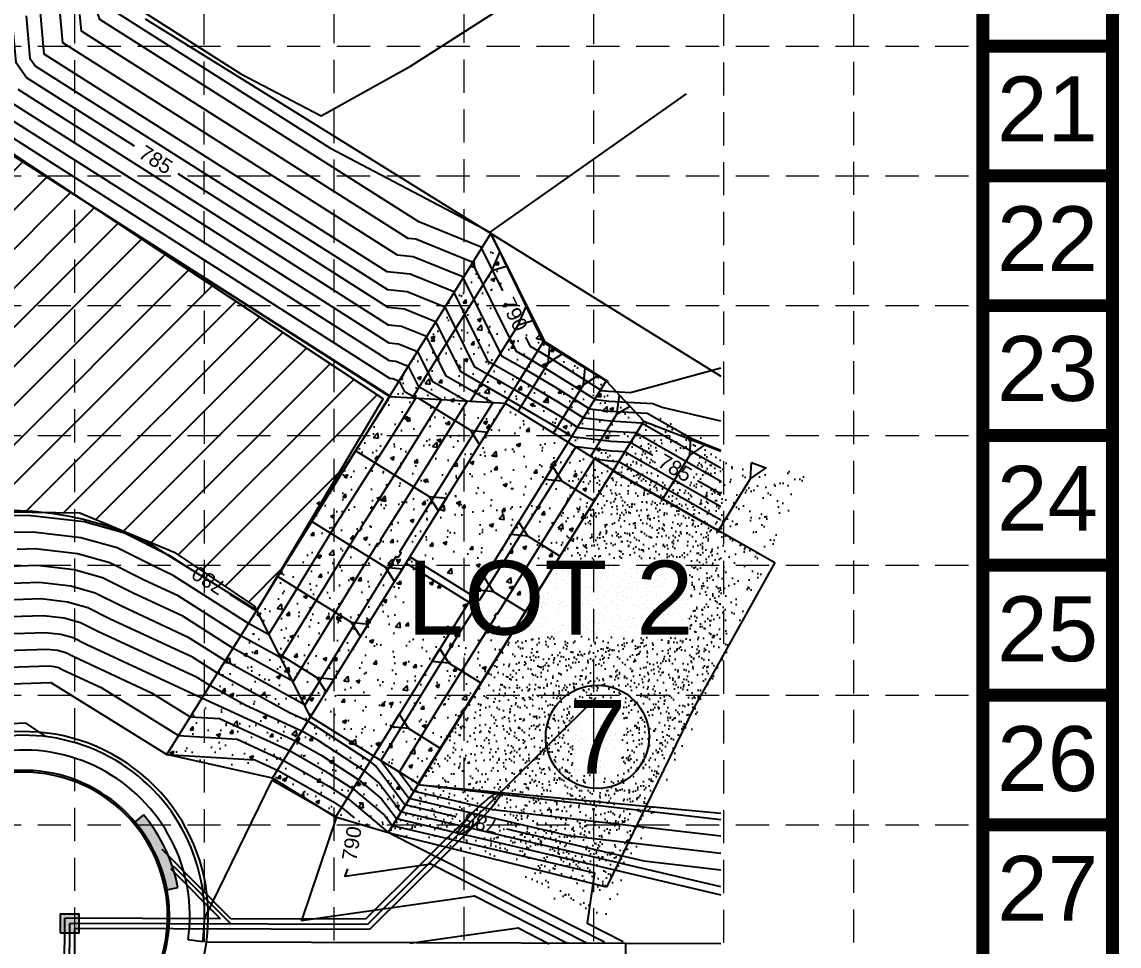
# Model space of a CAD drawing. Extents: x -1498 to -89, y 689 to 2942.
# Drawn here: x -385.8 to -88.8, y 1958.2 to 2208.5 of the extents above; entities that cross this region are included whole.
import ezdxf
from ezdxf.enums import TextEntityAlignment as Align

# ---------------------------------------------------------------- set-up
doc = ezdxf.new("R2010")
doc.units = 0
doc.header["$LTSCALE"] = 40
doc.header["$MEASUREMENT"] = 0
for name, pattern in [('DASHED', [0.75, 0.5, -0.25]), ('HIDDEN', [0.375, 0.25, -0.125]), ('PHANTOM2', [1.25, 0.625, -0.125, 0.125, -0.125, 0.125, -0.125])]:
    doc.linetypes.add(name, pattern=pattern)
for name, color, linetype in [('-HATCH', 2, 'CONTINUOUS'), ('BASE', 7, 'CONTINUOUS'), ('CONT-PROP-MAJ', 5, 'CONTINUOUS'), ('CONT-PROP-MIN', 3, 'CONTINUOUS'), ('CONT-PROP-TEXT', 4, 'CONTINUOUS'), ('CTRL-LOTS', 2, 'PHANTOM2'), ('CTRL-LOTS-TEXT', 2, 'CONTINUOUS'), ('CTRL-ROW', 3, 'PHANTOM2'), ('FEAT-PVMT-BC', 115, 'CONTINUOUS'), ('FEAT-PVMT-FC', 115, 'CONTINUOUS'), ('FEAT-PVMT-SWLK', 115, 'CONTINUOUS'), ('GRAD-CHAN', 1, 'CONTINUOUS'), ('GRAD-CHAN-SLOPE', 1, 'CONTINUOUS'), ('GRID', 254, 'DASHED'), ('SODDED LOT', 2, 'CONTINUOUS'), ('UTIL-STRM-AG', 1, 'CONTINUOUS'), ('UTIL-STRM-CL', 2, 'CONTINUOUS'), ('UTIL-STRM-UG', 1, 'CONTINUOUS')]:
    doc.layers.add(name, color=color, linetype=linetype)
doc.styles.get("Standard").update_dxf_attribs({"font": 'ARIAL.TTF'})
pattern_1 = [(45, (0, 0), (-5.303300858899106, 5.303300858899107), [])]

msp = doc.modelspace()

# ---------------------------------------------------------------- hatches: boundary and pattern name
at = {"layer": '-HATCH'}
h = msp.add_hatch(dxfattribs=at)
h.set_pattern_fill('AR-CONC', color=1, scale=1.5, style=0)
h.set_pattern_definition([(50, (0, 0), (10.7589027390113, -0.9412820247389266), [1.125, -12.375]), (355, (0, 0), (-2.081270004195, 11.28288200550018), [0.8999999999999999, -9.899999999999999]), (100.4514, (0.8965752, -0.0784401), (8.677640725710324, 10.3415931309143), [0.9561028500000002, -10.51713168]), (46.18420000000001, (0, 3), (16.00861572938467, -2.482785214935271), [1.6875, -18.5625]), (96.6356, (1.334051175, 2.793100395), (14.01994058323055, 14.61176806350663), [1.43415432, -15.775695]), (351.1842, (0, 3), (14.01992917700441, 14.61177901387987), [1.35, -14.85]), (21, (1.5, 2.25), (8.953605781776925, -6.039283359980082), [1.125, -12.375]), (326.0000000000001, (1.5, 2.25), (3.649729978823726, 10.8772506757028), [0.8999999999999999, -9.899999999999999]), (71.4514, (2.246133495, 1.74672591), (12.60333942872235, 4.837957450649286), [0.9561028500000002, -10.51713168]), (37.50000000000001, (0, 0), (0.18239782975936, 4.993407807469673), [0, -9.78, 0, -10.05, 0, -9.9375]), (7.499999999999999, (0, 0), (3.946043061632229, 5.916175678235404), [0, -5.73, 0, -9.555, 0, -3.7875]), (327.5, (-3.345, 0), (8.007336542586136, -0.338323076015697), [0, -3.75, 0, -11.7, 0, -15.525]), (317.5, (-4.845, 0), (8.747792540135794, 1.501574734984765), [0, -4.875, 0, -7.77, 0, -11.025])])
h.paths.add_polyline_path([(-322.2388333521567, 2049.168625104623), (-286.3181192085522, 2107.0541578252), (-258.8997893897049, 2151.238263450921), (-244.6755481697187, 2121.815806692237), (-227.6816613906058, 2111.270295223432), (-217.4902697482517, 2100.383327374795), (-286.6931607791532, 1988.864213442014), (-300.9729660986795, 1993.162782108524), (-317.9668528777925, 2003.708293577329), (-346.5868, 2010.1209)])
h = msp.add_hatch(dxfattribs=at)
h.set_pattern_fill('AR-SAND', color=1, scale=3, style=0)
h.set_pattern_definition([(37.50000000000001, (0, 0), (-0.1889800743288245, 5.780471307039476), [0, -4.56, 0, -5.1, 0, -4.875]), (7.499999999999999, (0, 0), (5.309330115803181, 8.466438195689221), [0, -2.46, 0, -4.11, 0, -1.575]), (327.5, (-3.69, 0), (9.342425585254485, 0.01697716061089349), [0, -1.5, 0, -5.4, 0, -7.050000000000001]), (317.5, (-3.69, 0), (9.01837981371688, 2.633026694802747), [0, -0.75, 0, -3.54, 0, -4.050000000000001])])
edge = h.paths.add_edge_path()
edge.add_line((-196.5678974603871, 2034.62576790566), (-203.8343384216478, 2022.916039520428))
edge.add_line((-203.8343384216478, 2022.916039520428), (-216.9396686689354, 1996.019513511018))
edge.add_line((-216.9396686689354, 1996.019513511018), (-227.5848933531011, 1974.171947887639))
edge.add_line((-227.5848933531011, 1974.171947887639), (-286.6931607791532, 1988.864213442014))
edge.add_line((-286.6931607791532, 1988.864213442014), (-217.4902697482517, 2100.383327374795))
edge.add_line((-217.4902697482517, 2100.383327374795), (-196.5678974603869, 2092.226885553333))
h = msp.add_hatch(dxfattribs=at)
h.set_pattern_fill('AR-SAND', color=1, scale=3, style=0)
h.set_pattern_definition([(37.50000000000001, (1.517951787850507, 2.124402112017378), (-0.1889800743288245, 5.780471307039476), [0, -4.56, 0, -5.1, 0, -4.875]), (7.499999999999999, (1.517951787850507, 2.124402112017378), (5.309330115803181, 8.466438195689221), [0, -2.46, 0, -4.11, 0, -1.575]), (327.5, (-2.172048212149493, 2.124402112017378), (9.342425585254485, 0.01697716061089349), [0, -1.5, 0, -5.4, 0, -7.050000000000001]), (317.5, (-2.172048212149493, 2.124402112017378), (9.01837981371688, 2.633026694802747), [0, -0.75, 0, -3.54, 0, -4.050000000000001])])
edge = h.paths.add_edge_path()
edge.add_line((-195.0499456725366, 2036.750170017677), (-202.3163866337973, 2025.040441632445))
edge.add_line((-202.3163866337973, 2025.040441632445), (-215.4217168810849, 1998.143915623036))
edge.add_line((-215.4217168810849, 1998.143915623036), (-226.0669415652506, 1976.296349999657))
edge.add_line((-226.0669415652506, 1976.296349999657), (-285.1752089913027, 1990.988615554031))
edge.add_line((-285.1752089913027, 1990.988615554031), (-215.9723179604012, 2102.507729486813))
edge.add_line((-215.9723179604012, 2102.507729486813), (-195.0499456725364, 2094.35128766535))
h = msp.add_hatch(dxfattribs=at)
h.set_pattern_fill('AR-SAND', color=1, scale=3, angle=-172.2226202123904, style=0)
h.set_pattern_definition([(225.2773797876096, (-726.6837421215981, 4018.013414174326), (0.9694806235019127, -5.701725117949334), [0, -4.56, 0, -5.1, 0, -4.875]), (195.2773797876096, (-726.6837421215981, 4018.013414174326), (-4.114775594834618, -9.107040342732288), [0, -2.46, 0, -4.11, 0, -1.575]), (155.2773797876096, (-723.0276851645094, 4018.512761274571), (-9.254190395970639, -1.281079293066913), [0, -1.5, 0, -5.4, 0, -7.050000000000001]), (145.2773797876096, (-723.0276851645094, 4018.512761274571), (-8.579110031081244, -3.829213380656814), [0, -0.75, 0, -3.54, 0, -4.050000000000001])])
edge = h.paths.add_edge_path()
edge.add_line((-256.5894585610839, 2028.703906254198), (-250.9744712668112, 2041.289247758684))
edge.add_line((-250.9744712668112, 2041.289247758684), (-241.6294491648948, 2069.711833041871))
edge.add_line((-241.6294491648948, 2069.711833041871), (-234.0386553370184, 2092.798989239785))
edge.add_line((-234.0386553370183, 2092.798989239785), (-173.4858822895692, 2086.240664644732))
edge.add_line((-173.4858822895693, 2086.240664644732), (-226.9609405659717, 1966.382535835198))
edge.add_line((-226.9609405659716, 1966.382535835198), (-248.7946208732112, 1971.632641508436))
at = {"layer": 'GRAD-CHAN', "linetype": 'Continuous'}
h = msp.add_hatch(dxfattribs=at)
h.set_pattern_fill('ANSI31', color=5, scale=60, style=0)
h.set_pattern_definition(pattern_1)
h.paths.add_polyline_path([(-322.1609258969011, 2049.157935415402), (-288.0052957986627, 2106.420015608302), (-401.5015971480725, 2181.465346109215), (-410.3962903973079, 2199.604265610892), (-412.5310220323763, 2234.459446046126), (-427.0760719928867, 2291.524381337052), (-462.7201622363373, 2334.417650956658), (-517.2038664520005, 2356.908660349849), (-665.2751738983243, 2364.295993388837), (-681.7680828931316, 2319.633176108481), (-609.325904456271, 2309.79507062868), (-510.209555187037, 2308.299763438199), (-474.0028280182578, 2276.775746051088), (-461.0988064569256, 2243.066689690415), (-477.2815587954874, 2189.006883939697), (-488.3109767649858, 2160.553676164262), (-498.9846141959124, 2133.167462314916), (-500.0519765560448, 2110.404897915221), (-482.9741649643274, 2081.951690139786), (-436.7217545364583, 2071.637401866028), (-396.1619433626247, 2075.90538667365), (-370.1894385216729, 2075.54972203162), (-344.5727142192927, 2064.879769115832), (-322.8696588188668, 2050.297500586085)])
at = {"layer": 'SODDED LOT', "linetype": 'Continuous'}
h = msp.add_hatch(dxfattribs=at)
h.set_pattern_fill('ANSI31', color=256, scale=60, style=0)
h.set_pattern_definition(pattern_1)
h.paths.add_polyline_path([(-875.380988619976, 1198.25064252826), (-875.035203375317, 1052.724119267622), (-815.9054664425148, 1053.415455322261), (-816.251251687172, 1197.904974500941)])
h.paths.add_polyline_path([(-360.0689778574779, 1463.810326588778), (-223.944822537007, 1463.306339446583), (-223.4406607028432, 1408.875450499058), (-360.283727725011, 1409.180164674686)])
h.paths.add_polyline_path([(-735.3661224161187, 2022.023952424515), (-629.45047553728, 1959.742119428206), (-608.6827025416169, 1993.420441332768), (-598.9910766772955, 2009.106235350045), (-598.6840660337857, 2013.789273437915), (-599.3994925073166, 2021.417824315864), (-602.3406685050722, 2027.616013036723), (-606.394736518545, 2032.065998478578), (-609.2564309102672, 2033.814207926261), (-694.791993292918, 2087.026363544829), (-700.5921031056314, 2077.72938272875)])
h.paths.add_polyline_path([(-915.7014782504612, 1518.725098957657), (-791.7794863190866, 1517.605712184128), (-791.032968849735, 1743.722673208436), (-915.7014782504612, 1742.976411246965)])
h.paths.add_polyline_path([(-1077.910024363673, 1352.130394424815), (-953.2010495085287, 1352.461812806493), (-953.7072012584449, 1297.393983204874), (-1077.962084240506, 1297.812811750503)])
h.paths.add_polyline_path([(-1070.216757014938, 2354.027174105138), (-1064.554365475604, 2363.546992236851), (-968.2710495726496, 2520.795748989505), (-874.5732438584528, 2461.982532657868), (-977.0305666921722, 2295.495810829327)])
edge = h.paths.add_edge_path()
edge.add_line((-1356.955668666578, 2233.538252885843), (-1160.325030770842, 2150.053570213011))
edge.add_line((-1160.325030770842, 2150.053570213011), (-1137.265334925411, 2197.403094675179))
edge.add_line((-1137.265334925411, 2197.403094675179), (-1106.373572231965, 2253.534675745553))
edge.add_line((-1106.373572231965, 2253.534675745553), (-1084.871957415267, 2287.489268052562))
edge.add_line((-1084.871957415267, 2287.489268052562), (-1075.835048340447, 2304.62232023533))
edge.add_line((-1075.835048340447, 2304.62232023533), (-1074.135131177994, 2311.013563895568))
edge.add_line((-1074.135131177994, 2311.013563895568), (-1075.745352600381, 2319.27652010105))
edge.add_line((-1075.745352600381, 2319.27652010105), (-1078.536410734121, 2323.998211123804))
edge.add_line((-1078.536410734121, 2323.998211123804), (-1083.367075001283, 2328.397971191284))
edge.add_line((-1083.367075001283, 2328.397971191284), (-1131.040464367745, 2357.781850863873))
edge.add_line((-1131.040464367745, 2357.781850863873), (-1136.779933510847, 2348.16310564682))
edge.add_line((-1136.779933510847, 2348.16310564682), (-1204.166946630341, 2239.507614504957))
edge.add_line((-1204.166946630341, 2239.507614504957), (-1202.490298829538, 2242.263983297362))
edge.add_line((-1202.490298829538, 2242.263983297362), (-1259.929527565697, 2271.908427918804))
edge.add_line((-1259.929527565697, 2271.908427918804), (-1186.100432506724, 2392.422986162896))
edge.add_line((-1186.100432506724, 2392.422986162896), (-1263.124354558571, 2440.197822451028))
edge.add_line((-1263.124354558571, 2440.197822451028), (-1268.333781460333, 2442.213684658317))
edge.add_line((-1268.333781460333, 2442.213684658317), (-1276.904141559417, 2442.045693056704))
edge.add_line((-1276.904141559417, 2442.045693056704), (-1279.760924424976, 2441.037768121737))
edge.add_line((-1279.760924424976, 2441.037768121737), (-1285.138401437325, 2439.861851585157))
edge.add_arc((-1296.388269308244, 2477.442215824039), 39.22809329345707, 77.11254644512252, 286.665330944243, ccw=False)
edge.add_line((-1287.638966378536, 2515.682155699572), (-1242.592829422001, 2722.583025432946))
edge.add_line((-1242.592829422001, 2722.583025432946), (-1353.538672756116, 2823.752381960453))
edge.add_line((-1353.538672756116, 2823.752381960453), (-1356.598898626875, 2240.244598775067))
edge.add_line((-1356.598898626875, 2240.244598775067), (-1356.955668666578, 2233.538252885843))
h.paths.add_polyline_path([(-995.8969464311285, 1052.969601799336), (-995.2785082212831, 1198.376242976263), (-1154.555494345805, 1198.178092709049), (-1154.761191822028, 1194.271302525272), (-1166.485614397085, 1194.271302525272), (-1166.485614397085, 1198.383713245037), (-1171.216518321391, 1197.972472173061), (-1178.621420422185, 1194.888164133237), (-1181.089709620046, 1192.215090996712), (-1180.731179712655, 1052.988663013634)])
h.paths.add_polyline_path([(-480.1734832041657, 1197.724078025441), (-425.4683527011566, 1197.447881647126), (-425.9424127461753, 1052.476810807288), (-480.7358471984644, 1052.262011278784), (-480.2790982702445, 1196.203751871805)])
h.paths.add_polyline_path([(-353.5970126745124, 1243.741513536016), (-224.2705936001166, 1244.084374814952), (-224.04602068026, 1129.818329364937), (-353.3579467266391, 1204.39563874074), (-348.6809200588687, 1218.745408190008), (-348.6809200588687, 1228.693566968466), (-350.9114430804166, 1238.727482705233)])
at = {"layer": 'UTIL-STRM-AG'}
h = msp.add_hatch(color=5, dxfattribs=at)
edge = h.paths.add_edge_path()
edge.add_arc((-385.3763448869192, 1966.312821694646), 42.50000000000131, 10.47268055599857, 40.18701164584471)
edge.add_line((-352.9087959674231, 1993.737414073754), (-355.5825941137344, 1991.478918230769))
edge.add_arc((-385.3763448869195, 1966.312821694646), 39.00000000000162, 10.472680555998409, 40.18701164584462, ccw=False)
edge.add_line((-347.0260190438714, 1973.401722013607), (-343.58432313488, 1974.037905375565))
msp.add_hatch(color=5, dxfattribs=at).paths.add_polyline_path([(-375.4601269224867, 1961.832958824157), (-370.2933851840516, 1961.832958824157), (-370.2933851840516, 1966.876027573498), (-375.4601269224867, 1966.876027573498)])

# ---------------------------------------------------------------- linework, layer by layer
at = {"layer": 'BASE', "const_width": 3.515359935737635}
for points in [[(-90.55132410138094, 690.3632375938319), (-90.55132410138094, 2940.193596465805), (-1496.69529839646, 2940.193596465805), (-1496.69529839646, 690.3632375938319)], [(-125.7049234587437, 725.5168369510991), (-125.7049234587437, 2905.039997108538), (-1461.541699039002, 2905.039997108538), (-1461.541699039002, 725.5168369510991)]]:
    msp.add_lwpolyline(points, close=True, dxfattribs=at)
for points in [[(-90.55132410138094, 2201.968009960903), (-125.7049234587437, 2201.968009960903)], [(-90.55132410138094, 2166.814410603636), (-125.7049234587437, 2166.814410603636)], [(-90.55132410138094, 2131.660811246177), (-125.7049234587437, 2131.660811246177)], [(-90.55132410138094, 2096.50721188891), (-125.7049234587437, 2096.50721188891)], [(-90.55132410138094, 2061.353612531452), (-125.7049234587437, 2061.353612531452)], [(-90.55132410138094, 2026.200013174089), (-125.7049234587437, 2026.200013174089)], [(-90.55132410138094, 1991.046413816727), (-125.7049234587437, 1991.046413816727)]]:
    msp.add_lwpolyline(points, dxfattribs=at)
at = {"layer": 'CONT-PROP-MAJ', "color": 35}
for points in [[(-427.1588, 2303.3059), (-417.8036, 2287.2719), (-417.1033, 2286.0716), (-416.5979, 2284.9065), (-416.1285, 2283.5401), (-415.629, 2282.0859), (-408.8241, 2262.2769), (-408.5836, 2261.5771), (-406.1782, 2241.8649), (-399.2112, 2225.987), (-388.3939, 2207.1625), (-387.5157, 2197.5694), (-384.4827, 2193.372), (-355.4741, 2174.9572)], [(-255.6214, 2135.6448), (-261.4928, 2147.5186), (-278.3841, 2154.3399), (-364.7019, 2209.1348), (-370.9656, 2228.4402)], [(-402.5449, 2186.1296), (-396.2548, 2177.4244), (-396.1224, 2177.3403), (-286.1776, 2107.2032), (-286.1687, 2107.2023), (-286.1518, 2107.1955), (-286.1385, 2107.1686), (-286.1071, 2107.1506), (-286.1647, 2107.0583), (-286.7651, 2106.1131), (-304.8524, 2077.6991), (-304.8556, 2077.6966), (-322.2813, 2049.0483), (-322.3379, 2048.956), (-322.3919, 2048.9859), (-329.4278, 2053.4769)], [(-343.6545, 2167.4541), (-318.1486, 2151.2628), (-286.7358, 2131.2236), (-282.2764, 2130.7711), (-273.8223, 2127.3571), (-267.1568, 2113.8773), (-254.0893, 2106.3668), (-238.4893, 2097.2101), (-236.9284, 2096.2269), (-226.2823, 2094.9466), (-221.1638, 2094.6718), (-215.0485, 2091.1905)], [(-196.5678974603871, 2114.730865038338), (-221.035, 2108.0957), (-227.0546, 2108.4189), (-228.8289, 2108.6322), (-243.3972, 2117.8081), (-245.9972, 2119.3342), (-248.1751, 2120.586), (-249.4159, 2123.0952)], [(-487.966, 2089.7316), (-484.1335, 2086.0004), (-472.2493, 2079.8371), (-472.225, 2079.824), (-460.5937, 2075.5571), (-460.5687, 2075.5484), (-448.4317, 2072.2296), (-437.8118, 2071.9925), (-437.778, 2071.99), (-423.3653, 2072.7012), (-423.3396, 2072.7045), (-402.0998, 2075.075), (-383.3886, 2074.838), (-383.3644, 2074.8388), (-368.9517, 2073.1794), (-358.0789, 2070.0977), (-346.1948, 2064.1714), (-346.1501, 2064.1507), (-341.2287, 2061.0094)], [(-196.5678974603869, 2080.669719790467), (-202.8819, 2084.2642)], [(-268.3032, 1993.2011), (-282.1757, 1996.4568), (-290.1199, 2007.0328), (-291.5373, 2008.2182), (-306.9424, 2018.2518), (-308.2814, 2019.0167), (-313.3918, 2021.3556), (-332.8915, 2032.1478), (-339.6795, 2036.4806), (-362.0757, 2046.8859), (-368.0177, 2049.849), (-373.4542, 2051.3899), (-380.6605, 2052.2195), (-392.7715, 2051.8307), (-402.1271, 2051.9492), (-405.1833, 2051.6081)], [(-438.3972, 2026.2635), (-427.8756, 2025.4618), (-402.1545, 2028.8234), (-377.9566, 2029.6003), (-346.5868, 2010.1209), (-322.8145, 2008.6943), (-316.4266, 2005.7707), (-301.6979, 1997.3565), (-299.1304, 1995.6842), (-295.9098, 1992.9907)], [(-293.6819, 1991.0007), (-293.6484, 1991.0994), (-293.6636, 1991.1121)], [(-254.6735, 1990.0024), (-217.4202, 1981.2594), (-196.567897460387, 1978.854115907902)], [(-297.7167, 1979.0998), (-298.3657, 1977.1856), (-275.0942, 1980.4793), (-233.1078, 1959.1821)]]:
    msp.add_lwpolyline(points, dxfattribs=at)
at = {"layer": 'CONT-PROP-MIN', "color": 35}
for points in [[(-196.5678974603871, 2087.642196519389), (-218.0603, 2099.8775), (-226.5912, 2100.3355), (-233.6886, 2101.1891), (-240.4524, 2105.4493), (-250.8525, 2111.5538), (-259.5642, 2116.5608), (-268.8905, 2135.4217), (-280.7195, 2140.1986), (-286.9591, 2140.8318), (-379.7739, 2199.751), (-381.0027, 2213.1737)], [(-355.3482, 2212.7436), (-326.5756, 2194.4786), (-304.8491, 2183.0495), (-280.608204686132, 2196.540069910843), (-252.6253324057725, 2214.464225868161)], [(-384.6983, 2210.1681), (-383.6448, 2198.6602), (-382.1283, 2196.5615), (-302.5539, 2146.0473), (-286.8475, 2136.0277), (-281.4979, 2135.4849), (-271.3564, 2131.3894), (-263.3605, 2115.219), (-252.4709, 2108.9603), (-239.4708, 2101.3297), (-235.3085, 2098.708), (-226.4368, 2097.6411), (-219.6121, 2097.2747), (-196.5678974603869, 2084.15595065048)], [(-196.567897460387, 2092.449352628546), (-204.2607, 2095.5078), (-216.5086, 2102.4804), (-226.7457, 2103.03), (-232.0687, 2103.6701), (-241.434, 2109.5689), (-249.234, 2114.1473), (-255.7678, 2117.9025), (-266.4246, 2139.454), (-279.941, 2144.9124), (-284.1008, 2145.3345), (-312.8734, 2163.5995), (-374.7499, 2202.8789), (-375.5691, 2211.8274)], [(-196.5678974603871, 2100.39111594606), (-212.5294, 2104.0924), (-214.8068, 2104.9978), (-214.9568, 2105.0832), (-226.9001, 2105.7244), (-230.4488, 2106.1512), (-242.4156, 2113.6885), (-247.6156, 2116.7407), (-251.9715, 2119.2442), (-263.9587, 2143.4863), (-279.1626, 2149.6261), (-281.2424, 2149.8372), (-338.7876, 2186.3671), (-369.7259, 2206.0069), (-370.1355, 2210.4811)], [(-360.025, 2210.9392), (-302.4798, 2174.4093), (-259.0269, 2151.5509), (-205.8731, 2189.0611)], [(-390.8949, 2056.4322), (-381.2013, 2056.7434), (-372.5537, 2055.7478), (-366.03, 2053.8987), (-358.8995, 2050.343), (-340.9736, 2042.0146), (-330.7916, 2035.5155), (-309.1192, 2023.5207), (-286.4488, 2060.5358), (-284.5126, 2063.7189), (-284.5006, 2063.7282), (-283.9707, 2063.5403), (-283.1243, 2064.6781), (-283.53, 2065.0285), (-283.5297, 2065.0294), (-281.4564, 2068.2933), (-258.3661, 2105.3013), (-270.9532, 2112.5356), (-276.2882, 2123.3248), (-283.0549, 2126.0574), (-286.6242, 2126.4196), (-333.7434, 2156.4783), (-386.8371, 2190.1825)], [(-389.1915, 2186.9929), (-349.3381, 2161.6938), (-286.5125, 2121.6155), (-283.8333, 2121.3436), (-278.7541, 2119.2924), (-274.7495, 2111.1938), (-265.3014, 2105.7636), (-282.6335, 2077.9846), (-288.8534, 2068.1927), (-288.8542, 2068.1901), (-288.5581, 2067.9344), (-289.1758, 2067.1041), (-289.5625, 2067.2412), (-289.5983, 2067.2133), (-295.4069, 2057.6639), (-312.4239, 2029.8795), (-328.6916, 2038.8831), (-342.2677, 2047.5486), (-355.7233, 2053.8001), (-364.0422, 2057.9485), (-371.6532, 2060.1057), (-381.7421, 2061.2672), (-389.0183, 2061.0336)], [(-391.5459, 2183.8034), (-364.9329, 2166.9093), (-286.4009, 2116.8114), (-284.6118, 2116.6299), (-281.22, 2115.2601), (-278.5459, 2109.8521), (-272.2366, 2106.2259), (-283.8106, 2087.6758), (-294.1771, 2071.3561), (-294.1784, 2071.3518), (-293.9919, 2071.1907), (-294.3809, 2070.6679), (-294.6244, 2070.7542), (-294.6841, 2070.7077), (-304.365, 2054.792), (-315.7285, 2036.2384), (-326.5917, 2042.2507), (-343.5618, 2053.0826), (-352.5471, 2057.2572), (-362.0544, 2061.9982), (-370.7527, 2064.4636), (-382.2828, 2065.7911), (-387.1418, 2065.6351)], [(-393.9003, 2180.6139), (-380.5276, 2172.1248), (-286.2893, 2112.0073), (-285.3903, 2111.9161), (-283.6859, 2111.2278), (-282.3422, 2108.5104), (-279.1719, 2106.6882), (-284.9877, 2097.367), (-299.5008, 2074.5194), (-299.5026, 2074.5134), (-299.4258, 2074.447), (-299.586, 2074.2316), (-299.6863, 2074.2672), (-299.7699, 2074.2021), (-313.3232, 2051.9202), (-319.0332, 2042.5972), (-324.4918, 2045.6183), (-344.856, 2058.6167), (-349.3709, 2060.7143), (-360.0666, 2066.048), (-369.8522, 2068.8215), (-382.8236, 2070.3149), (-385.2652, 2070.2365), (-402.1052, 2070.4499)], [(-379.3597, 2015.0125), (-384.6784, 2018.5511), (-388.8781, 2018.4163), (-402.0264, 2016.8714), (-407.5741, 2016.1463), (-420.7415, 2010.0398), (-423.2283, 2010.3295), (-432.4405, 2011.3197), (-439.9755, 2012.6474), (-452.2777, 2013.5848), (-460.7859, 2015.3938), (-467.7792, 2017.3465), (-474.7319, 2019.6784), (-485.8642, 2023.5711), (-492.0942, 2026.1062), (-498.2901000000001, 2028.9987), (-510.1839000000001, 2035.4101), (-515.6993, 2038.4379), (-521.181, 2041.8072), (-529.9352, 2050.4931), (-534.8404, 2054.0281), (-541.0357, 2064.572), (-554.9193, 2115.2492)], [(-196.5678974603869, 2077.183519325876), (-222.7155, 2092.069), (-226.1279, 2092.2522), (-235.8867, 2093.4258), (-257.528, 2058.9865), (-261.9403, 2051.9143), (-262.4292, 2052.1511), (-263.2691, 2050.6585), (-262.8584, 2050.3153), (-267.2708, 2043.2431), (-288.6496, 2008.4347), (-281.0395, 1998.3035), (-237.8692, 1988.1719), (-196.5678974603869, 1983.407847417094)], [(-196.567897460387, 1987.961589288208), (-258.3181, 1995.0844), (-279.9033, 2000.1502), (-283.7083, 2005.2158), (-273.0189, 2022.62), (-257.5757, 2047.3727), (-257.7811, 2047.5443), (-257.3611, 2048.2906), (-257.1167, 2048.1722), (-241.6735, 2072.9249), (-230.8529, 2090.1446), (-225.9734, 2089.5577), (-224.2673, 2089.4661), (-196.5678974603869, 2073.697228043231)], [(-196.5678974603871, 2070.211053966492), (-225.819, 2086.8633), (-252.293, 2044.4301), (-278.7671, 2001.9969), (-196.5678974603873, 1992.51531915344)], [(-196.5678974603871, 1974.300368217223), (-196.9713, 1974.3469), (-283.312, 1994.6102), (-289.2762, 2002.5503), (-293.0559, 2005.7114), (-305.8935, 2014.0727), (-309.9104, 2016.3675), (-325.2415, 2023.3841), (-334.9914, 2028.7802), (-338.3854, 2030.9466), (-365.2519, 2043.4288), (-370.0055, 2045.7993), (-374.3546, 2047.0319), (-380.1197, 2047.6957), (-394.6481, 2047.2292)], [(-396.5247, 2042.6278), (-379.5789, 2043.1718), (-375.2551, 2042.674), (-371.9933, 2041.7495), (-368.428, 2039.9716), (-337.0913, 2025.4126), (-311.5395, 2013.7183), (-304.8446, 2009.8936), (-294.5745, 2003.2046), (-288.4325, 1998.0678), (-284.4482, 1992.7635), (-196.5678974603856, 1972.138977220705)], [(-398.4013, 2038.0263), (-379.0382, 2038.648), (-376.1556, 2038.3161), (-373.9811, 2037.6998), (-371.6042, 2036.5145), (-350.7131, 2026.8085), (-340.2565, 2020.3154), (-332.3324, 2019.8398), (-332.3324, 2019.8398), (-313.1685, 2011.0691), (-303.7957, 2005.7146), (-296.0931, 2000.6978), (-287.5888, 1993.5853), (-285.5844, 1990.9168), (-230.7939, 1978.058), (-232.7541, 1964.3965), (-223.0918, 1959.4955)], [(-400.2779, 2033.4249), (-378.4974, 2034.1241), (-377.0561, 2033.9582), (-375.9688, 2033.65), (-374.7804, 2033.0574), (-364.3348, 2028.2044), (-343.4216, 2015.2181), (-327.5734, 2014.267), (-314.7975, 2008.4199), (-302.7468, 2001.5355), (-297.6118, 1998.191), (-286.7452, 1989.1028), (-286.7206, 1989.0701), (-286.0495, 1988.9126), (-286.0735, 1988.7453), (-228.0998, 1959.3388)], [(-336.346, 1965.7492), (-318.0556, 2003.1215), (-300.649, 1993.1774), (-310.1427, 1965.1751), (-263.3076, 1971.8038), (-238.1157, 1959.0255)], [(-280.8294, 1958.9802), (-251.521, 1963.1283), (-243.1237, 1958.8688)]]:
    msp.add_lwpolyline(points, dxfattribs=at)
for points in [[(-244.3788, 2121.9277), (-259.0269, 2151.5509), (-244.3788, 2121.9277), (-227.209, 2111.1133)], [(-305.1796, 2078.4658), (-305.87, 2078.1103), (-305.7557, 2078.0533), (-305.5272, 2077.9075), (-305.3595, 2078.1832)]]:
    msp.add_lwpolyline(points, close=True, dxfattribs=at)
at = {"layer": 'CTRL-LOTS', "color": 7, "linetype": 'Continuous'}
for p, q in [((-352.4708036148898, 2209.303508705383), (-196.5678974603871, 2112.558372866874)), ((-222.3266047505944, 1958.870623639187), (-335.8797555868422, 1959.235558970993)), ((-224.7943749069627, 1032.055756831691), (-222.3266047505944, 1958.870623639188)), ((-196.567897460387, 1958.787840710465), (-222.3266047505944, 1958.870623639187))]:
    msp.add_line(p, q, dxfattribs=at)
at = {"layer": 'CTRL-LOTS-TEXT', "color": 7}
msp.add_circle((-230.0160610108887, 2014.895173366164), 14, dxfattribs=at)
at = {"layer": 'CTRL-ROW', "color": 7, "linetype": 'Continuous'}
msp.add_arc((-385.376344886918, 1966.312821694647), 50, 318.4062422488057, 131.2254864673476, dxfattribs=at)
at = {"layer": 'FEAT-PVMT-BC', "color": 7, "linetype": 'Continuous'}
msp.add_arc((-385.376344886918, 1966.312821694647), 39.5, 321.9935234746544, 127.6382052414992, dxfattribs=at)
at = {"layer": 'FEAT-PVMT-FC', "color": 7, "linetype": 'Continuous'}
msp.add_arc((-385.376344886918, 1966.312821694647), 39, 321.9935234746544, 127.6382052414992, dxfattribs=at)
at = {"layer": 'FEAT-PVMT-SWLK', "color": 7, "linetype": 'Continuous'}
msp.add_line((-336.8696873728437, 1959.377104225466), (-340.8294145168499, 1959.943285243359), dxfattribs=at)
for radius, start, end in [(49, 351.8627266643691, 131.6655292133533), (45, 351.8627266643693, 133.5776070507552)]:
    msp.add_arc((-385.376344886918, 1966.312821694647), radius, start, end, dxfattribs=at)
at = {"layer": 'GRAD-CHAN', "color": 5}
for p, q in [((-286.3181192085515, 2107.054157825208), (-390.5808010716992, 2173.762634936344)), ((-351.9625317383052, 2067.612419667934), (-322.2388333521638, 2049.168625104624)), ((-196.567897460387, 1994.081656110776), (-216.9396686689354, 1996.019513511018))]:
    msp.add_line(p, q, dxfattribs=at)
at = {"layer": 'GRAD-CHAN', "color": 5, "linetype": 'Continuous'}
msp.add_lwpolyline([(-322.1609258969011, 2049.157935415402), (-288.0052957986627, 2106.420015608302), (-401.5015971480725, 2181.465346109215), (-410.3962903973079, 2199.604265610892), (-412.5310220323763, 2234.459446046126), (-427.0760719928867, 2291.524381337052), (-462.7201622363373, 2334.417650956658), (-517.2038664520005, 2356.908660349849), (-665.2751738983243, 2364.295993388837), (-681.7680828931316, 2319.633176108481), (-609.325904456271, 2309.79507062868), (-510.209555187037, 2308.299763438199), (-474.0028280182578, 2276.775746051088), (-461.0988064569256, 2243.066689690415), (-477.2815587954874, 2189.006883939697), (-488.3109767649858, 2160.553676164262), (-498.9846141959124, 2133.167462314916), (-500.0519765560448, 2110.404897915221), (-482.9741649643274, 2081.951690139786), (-436.7217545364583, 2071.637401866028), (-396.1619433626247, 2075.90538667365), (-370.1894385216729, 2075.54972203162), (-344.5727142192927, 2064.879769115832), (-322.8696588188668, 2050.297500586085)], close=True, dxfattribs=at)
at = {"layer": 'GRAD-CHAN', "color": 5}
msp.add_arc((-389.9935788515344, 1987.655664615268), 88.54063035172501, 64.56212727326445, 99.68979851277821, dxfattribs=at)
at = {"layer": 'GRAD-CHAN-SLOPE'}
for p, q in [((-280.1226287821719, 2106.697097141403), (-258.6242075664179, 2141.078134985825)), ((-264.3663589519529, 2105.789026255567), (-251.4970287724481, 2126.370115605966)), ((-251.4409000644575, 2103.064598793454), (-243.3597183516268, 2116.087266065292)), ((-241.9132254229833, 2097.152225508362), (-233.832043710153, 2110.1748927802)), ((-278.4344800289258, 2106.599805158573), (-264.4246826055173, 2097.906062442491)), ((-231.8464803490056, 2090.905333492954), (-224.7722295104046, 2102.305351230751)), ((-295.4384204998808, 2092.356969547981), (-275.5332290824982, 2080.004855690292)), ((-212.363097617777, 2079.151423856934), (-205.0080554276994, 2091.174195254519)), ((-230.9362331633873, 2078.715418654639), (-239.6254593065491, 2084.107494942928)), ((-197.4927819881339, 2070.312886674801), (-188.5538663760858, 2084.855932219392)), ((-307.3273370290134, 2073.198211623291), (-287.4221456116313, 2060.846097765602)), ((-240.1634793061512, 2063.845890827814), (-248.8527054493132, 2069.237967116104)), ((-316.5866121384024, 2058.277069739234), (-296.6814207210209, 2045.924955881546)), ((-249.5061916371038, 2048.790291482817), (-258.1954177802655, 2054.182367771107)), ((-316.3037551608364, 2037.386723572807), (-305.9621379760757, 2030.96926039648)), ((-261.5340813726689, 2029.407580936917), (-270.2233075158309, 2034.799657225207)), ((-272.4951326501482, 2011.744059832135), (-281.18435879331, 2017.136136120425))]:
    msp.add_line(p, q, dxfattribs=at)
for points in [[(-256.4221141233105, 2146.113259434178), (-254.6130842528992, 2142.301441096742), (-254.6130842528992, 2142.301441096742), (-258.6242075664177, 2141.078134985825)], [(-249.2949353293406, 2131.405240054319), (-247.4859054589294, 2127.593421716882), (-247.4859054589294, 2127.593421716882), (-251.4970287724478, 2126.370115605966)], [(-242.8728206421234, 2120.697128895655), (-239.4740432862988, 2118.588026601898), (-239.4740432862988, 2118.588026601898), (-243.3597183516268, 2116.087266065292)], [(-233.3451460006496, 2114.784755610563), (-229.9463686448249, 2112.675653316805), (-229.9463686448249, 2112.675653316805), (-233.832043710153, 2110.1748927802)], [(-224.0495951355313, 2107.390335554452), (-221.2224278267051, 2104.370210268913), (-221.2224278267051, 2104.370210268913), (-224.7722295104046, 2102.305351230751)], [(-259.8148197751548, 2097.419164732987), (-261.9239220689122, 2094.020387377162), (-261.9239220689122, 2094.020387377162), (-264.4246826055173, 2097.906062442491)], [(-204.7623510987461, 2095.495919209919), (-200.8676891753089, 2094.023233988823), (-200.8676891753089, 2094.023233988823), (-205.0080554276994, 2091.174195254519)], [(-188.3081620471325, 2089.177656174792), (-184.4135001236953, 2087.704970953696), (-184.4135001236953, 2087.704970953696), (-188.5538663760858, 2084.855932219392)], [(-244.2353221369117, 2084.594392652432), (-242.1262198431543, 2087.993170008257), (-242.1262198431543, 2087.993170008257), (-239.6254593065492, 2084.107494942928)], [(-270.9233662521357, 2079.517957980789), (-273.0324685458931, 2076.119180624964), (-273.0324685458931, 2076.119180624964), (-275.5332290824982, 2080.004855690292)], [(-253.4625682796757, 2069.724864825607), (-251.3534659859183, 2073.123642181432), (-251.3534659859183, 2073.123642181432), (-248.8527054493132, 2069.237967116104)], [(-282.8122827812688, 2060.359200056099), (-284.9213850750262, 2056.960422700274), (-284.9213850750262, 2056.960422700274), (-287.4221456116313, 2060.846097765602)], [(-262.8052806106281, 2054.669265480611), (-260.6961783168707, 2058.068042836435), (-260.6961783168707, 2058.068042836435), (-258.1954177802656, 2054.182367771107)], [(-292.0715578906583, 2045.438058172042), (-294.1806601844157, 2042.039280816218), (-294.1806601844157, 2042.039280816218), (-296.6814207210208, 2045.924955881546)], [(-274.8331703461935, 2035.286554934711), (-272.7240680524361, 2038.685332290535), (-272.7240680524361, 2038.685332290535), (-270.223307515831, 2034.799657225207)], [(-301.3522751457132, 2030.482362686976), (-303.4613774394706, 2027.083585331151), (-303.4613774394706, 2027.083585331151), (-305.9621379760757, 2030.96926039648)], [(-285.7942216236726, 2017.623033829929), (-283.6851193299152, 2021.021811185753), (-283.6851193299152, 2021.021811185753), (-281.1843587933101, 2017.136136120425)]]:
    msp.add_lwpolyline(points, close=True, dxfattribs=at)
at = {"layer": 'GRID', "color": 252, "linetype": 'HIDDEN', "lineweight": 0, "ltscale": 0.9}
for p, q in [((-371.3566102545292, 866.1468431567583), (-371.6248580620779, 2905.828177527636)), ((-336.3935449644732, 865.7810070136895), (-336.4712587047154, 2905.828177527636)), ((-301.2083915741639, 866.2113069718528), (-301.3176593473527, 2905.828177527636)), ((-265.9890850360678, 866.3295083768294), (-266.1640599899899, 2905.828177527636)), ((-230.9047853353306, 866.0237710341302), (-231.0104606326272, 2905.828177527636)), ((-195.6743002805099, 865.563315212004), (-195.8568612752647, 2905.828177527636)), ((-160.497052139599, 865.6591592244615), (-160.703261917902, 2905.828177527636)), ((-1461.541699039002, 2201.968009960903), (-125.7049234587437, 2201.968009960903)), ((-1461.541699039002, 2166.814410603636), (-125.7049234587437, 2166.814410603636)), ((-1461.541699039002, 2131.660811246177), (-125.7049234587437, 2131.660811246177)), ((-1461.541699039002, 2096.50721188891), (-125.7049234587437, 2096.50721188891)), ((-1461.541699039002, 2061.353612531452), (-125.7049234587437, 2061.353612531452)), ((-1461.541699039002, 2026.200013174089), (-125.7049234587437, 2026.200013174089)), ((-1461.541699039002, 1991.046413816727), (-125.7049234587437, 1991.046413816727))]:
    msp.add_line(p, q, dxfattribs=at)
at = {"layer": 'UTIL-STRM-AG', "color": 5}
for p, q in [((-286.3181192085522, 2107.0541578252), (-258.8997893897049, 2151.238263450921)), ((-258.8997893897049, 2151.238263450921), (-244.6755481697187, 2121.815806692237)), ((-317.9668528777921, 2003.708293577329), (-244.675548169719, 2121.815806692237)), ((-244.6755481697187, 2121.815806692237), (-227.6816613906058, 2111.270295223432)), ((-227.6816613906061, 2111.270295223433), (-300.9729660986791, 1993.162782108524)), ((-227.6816613906058, 2111.270295223432), (-217.4902697482517, 2100.383327374795)), ((-322.2388333521567, 2049.168625104623), (-286.3181192085522, 2107.0541578252)), ((-286.3181192085522, 2107.0541578252), (-254.9574218517869, 2105.246767082592)), ((-254.9574218517869, 2105.246767082592), (-237.9635350726739, 2094.701255613787)), ((-286.6931607791532, 1988.864213442014), (-217.4902697482517, 2100.383327374795)), ((-217.4902697482517, 2100.383327374795), (-286.6931607791532, 1988.864213442014)), ((-217.4902697482517, 2100.383327374795), (-196.5678974603869, 2092.226885553333)), ((-237.9635350726739, 2094.701255613787), (-225.2181199883398, 2086.792122012183)), ((-225.2181199883398, 2086.792122012183), (-181.9724475633184, 2062.126267530645)), ((-264.854589318082, 2051.366844327022), (-281.8484760972056, 2061.912355795809)), ((-263.8000381712033, 2053.066233004934), (-280.7939249503268, 2063.611744473722)), ((-181.9724475633184, 2062.126267530645), (-203.8343384216478, 2022.916039520428)), ((-346.5868, 2010.1209), (-322.2388333521567, 2049.168625104623)), ((-307.6849791957243, 2020.277333186974), (-322.2388333521567, 2049.168625104623)), ((-203.8343384216478, 2022.916039520428), (-216.9396686689354, 1996.019513511018)), ((-290.6910924166114, 2009.731821718169), (-307.6849791957243, 2020.277333186974)), ((-317.9668528777925, 2003.708293577329), (-346.5868, 2010.1209)), ((-277.9456773322768, 2001.822688116566), (-290.6910924166114, 2009.731821718169)), ((-300.9729660986795, 1993.162782108524), (-317.9668528777925, 2003.708293577329)), ((-216.9396686689355, 1996.019513511018), (-277.9456773322768, 2001.822688116566)), ((-352.9087959674231, 1993.737414073754), (-355.5825941137344, 1991.478918230769)), ((-286.6931607791532, 1988.864213442014), (-300.9729660986795, 1993.162782108524)), ((-216.9396686689354, 1996.019513511018), (-227.5848933531011, 1974.171947887639)), ((-227.5848933531011, 1974.171947887639), (-286.6931607791532, 1988.864213442014)), ((-347.0260190438714, 1973.401722013607), (-343.58432313488, 1974.037905375565))]:
    msp.add_line(p, q, dxfattribs=at)
msp.add_lwpolyline([(-375.4601269224867, 1961.832958824157), (-370.2933851840516, 1961.832958824157), (-370.2933851840516, 1966.876027573498), (-375.4601269224867, 1966.876027573498)], close=True, dxfattribs=at)
for centre, radius, start, end in [((-385.3763448869192, 1966.312821694646), 42.50000000000131, 10.47268055599857, 40.18701164584471), ((-385.3763448869195, 1966.312821694646), 39.00000000000162, 10.47268055599838, 40.18701164584454)]:
    msp.add_arc(centre, radius, start, end, dxfattribs=at)
msp.add_ellipse((-262.0340192817141, 1994.130619360269), major_axis=(-5.675004851977886, -5.638645221152815), ratio=0.1718750000000402, dxfattribs=at)
at = {"layer": 'UTIL-STRM-CL', "color": 5}
for p, q in [((-230.4872737704835, 2025.475245569328), (-292.2629048019975, 1964.095409642284)), ((-329.2713274979715, 1964.2143467296), (-344.8351184657607, 1979.87849756605)), ((-373.966555750108, 1627.058321475867), (-372.8799671053308, 1964.354495490313)), ((-292.2629048019975, 1964.095409642284), (-372.8799671053308, 1964.354495490313))]:
    msp.add_line(p, q, dxfattribs=at)
at = {"layer": 'UTIL-STRM-UG', "color": 5}
for p, q in [((-263.0031614291028, 1995.1060108192), (-292.8280265784703, 1965.472232922532)), ((-261.0648771343267, 1993.155227901337), (-291.6977830255249, 1962.718586362035)), ((-329.2276952075306, 1965.589213605595), (-347.8773026147623, 1984.359079126922)), ((-332.0561077258138, 1965.598303513301), (-345.5444940722579, 1979.173666913406)), ((-375.3048638444799, 1638.450347308891), (-374.2505305098886, 1965.733907286209)), ((-332.0561077258138, 1965.598303513301), (-374.2505305098886, 1965.733907286209)), ((-292.8280265784703, 1965.472232922532), (-329.2276952075306, 1965.589213605595)), ((-372.5548787085541, 1638.44130373333), (-371.509403700773, 1962.975083694417)), ((-291.6977830255249, 1962.718586362035), (-371.509403700773, 1962.975083694417))]:
    msp.add_line(p, q, dxfattribs=at)

# ---------------------------------------------------------------- texts
at = {"layer": 'BASE'}
for s, p in [('21', (-108.179820153199, 2184.951384907709)), ('22', (-108.179820153199, 2149.797805466347)), ('23', (-108.179795618604, 2114.644192752769)), ('24', (-108.1797710841518, 2079.490591129962)), ('25', (-108.1161775918561, 2044.154325459837)), ('26', (-108.1161775918561, 2009.000746018475)), ('27', (-108.116153057261, 1973.847133304897))]:
    msp.add_text(s, height=17.57679967868818, dxfattribs=at).set_placement(p, align=Align.MIDDLE_CENTER)
at = {"layer": 'CONT-PROP-TEXT', "color": 35}
for s, rotation, p in [(' 785 ', 327.5924583333334, (-349.5643651548636, 2171.205684472899)), (' 790 ', 296.3115055555556, (-252.5186921213825, 2129.370039161376)), (' 785 ', 330.347738888889, (-208.9651128482236, 2087.727363196281)), (' 780 ', 147.4500777777778, (-335.3282424202774, 2057.243172305748)), (' 785 ', 166.7923361111111, (-261.4883036313778, 1991.601701268165)), (' 790 ', 80.66485555555556, (-296.5309629743863, 1985.998787970445))]:
    msp.add_text(s, height=4, rotation=rotation, dxfattribs=at).set_placement(p, align=Align.MIDDLE)
at = {"layer": 'CTRL-LOTS-TEXT', "color": 7}
for s, p in [('LOT 2', (-242.8043704460588, 2052.583345114105)), ('7', (-230.0160610108887, 2014.895173366164))]:
    msp.add_text(s, height=20, dxfattribs=at).set_placement(p, align=Align.MIDDLE_CENTER)

doc.saveas('drawing.dxf')
